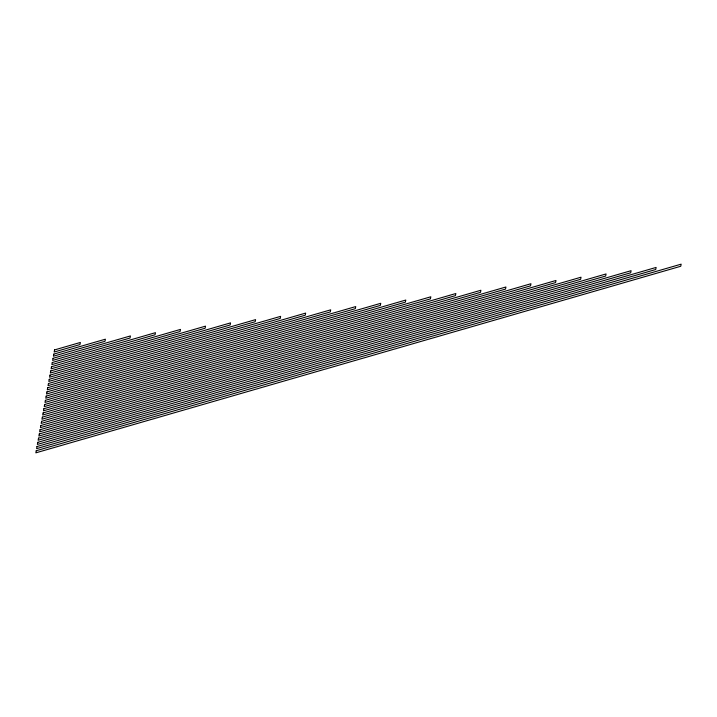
<?xml version="1.0" encoding="UTF-8"?>
<svg xmlns="http://www.w3.org/2000/svg" width="717" height="717" viewBox="0 0 717 717"><rect width="100%" height="100%" fill="white"/><g stroke="black" fill="none" stroke-linecap="round" stroke-linejoin="round"><path stroke-width="1.08" d="M36.235 450.742L35.85 452.839L680.765 266.258L681.15 264.161L36.235 450.742M36.997 446.539L36.612 448.645L655.732 269.52L656.118 267.423L36.997 446.539M37.759 442.344L37.374 444.441L630.7 272.783L631.085 270.685L37.759 442.344M38.521 438.141L38.144 440.238L605.668 276.045L606.053 273.948L38.521 438.141M39.283 433.937L38.906 436.044L580.636 279.307L581.021 277.21L39.283 433.937M40.053 429.734L39.668 431.84L555.603 282.57L555.98 280.472L40.053 429.734M40.815 425.54L40.43 427.637L530.571 285.832L530.947 283.735L40.815 425.54M41.577 421.336L41.192 423.433L505.539 289.094L505.915 286.997L41.577 421.336M42.339 417.133L41.962 419.239L480.507 292.357L480.883 290.26L42.339 417.133M43.101 412.938L42.724 415.035L455.465 295.619L455.851 293.522L43.101 412.938M43.871 408.735L43.486 410.832L430.433 298.881L430.818 296.784L43.871 408.735M44.633 404.531L44.248 406.629L405.401 302.144L405.786 300.047L44.633 404.531M45.395 400.328L45.01 402.434L380.368 305.406L380.754 303.309L45.395 400.328M46.157 396.134L45.78 398.231L355.336 308.668L355.722 306.571L46.157 396.134M46.919 391.93L46.542 394.027L330.304 311.931L330.689 309.834L46.919 391.93M47.689 387.727L47.304 389.833L305.272 315.193L305.648 313.096L47.689 387.727M48.451 383.523L48.066 385.629L280.239 318.456L280.616 316.358L48.451 383.523M49.213 379.329L48.828 381.426L255.207 321.718L255.584 319.621L49.213 379.329M49.975 375.125L49.598 377.223L230.175 324.98L230.551 322.883L49.975 375.125M50.737 370.922L50.36 373.028L205.134 328.243L205.519 326.145L50.737 370.922M51.499 366.728L51.122 368.825L180.101 331.505L180.487 329.408L51.499 366.728M52.269 362.524L51.884 364.621L155.069 334.767L155.455 332.67L52.269 362.524M53.031 358.321L52.646 360.418L130.037 338.03L130.422 335.932L53.031 358.321M53.793 354.117L53.408 356.224L105.005 341.292L105.39 339.195L53.793 354.117M54.555 349.923L54.178 352.02L79.972 344.554L80.358 342.457L54.555 349.923"/></g></svg>
